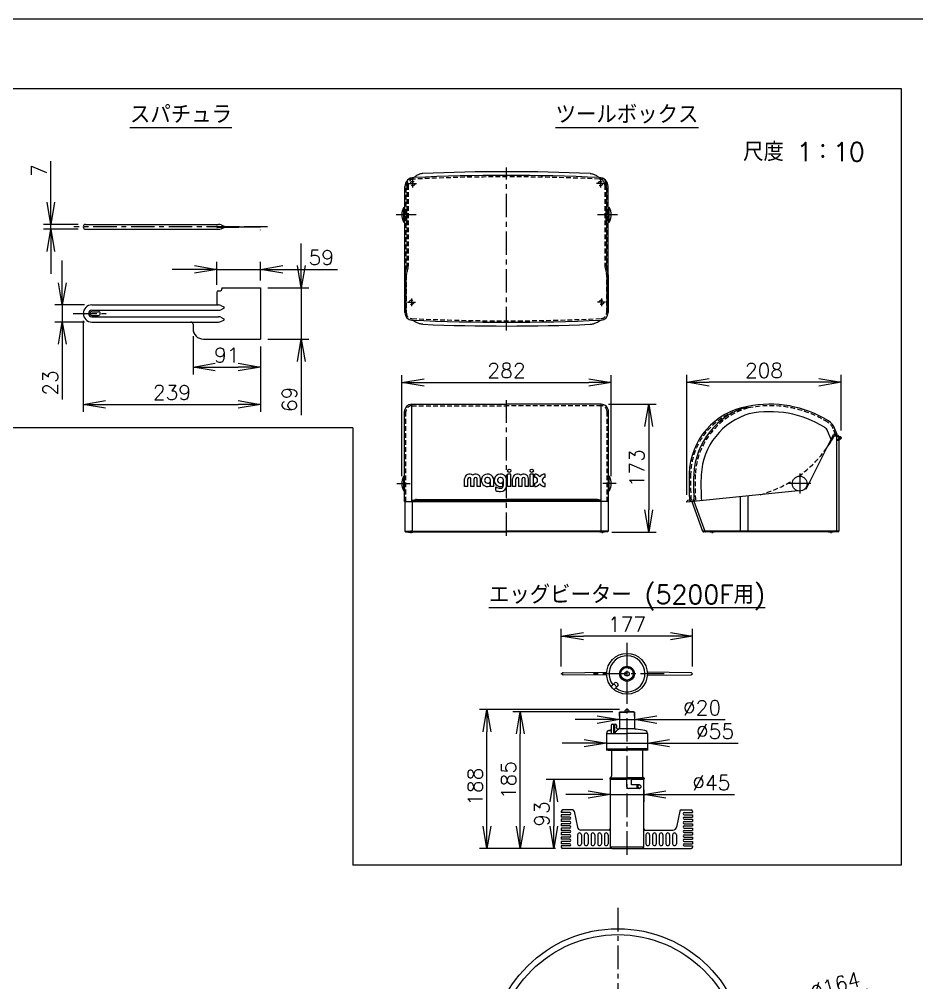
# Model space of a CAD drawing. Extents: x 115 to 2025, y 0 to 1377.
# Drawn here: x 967 to 1572, y 728 to 1377 of the extents above; entities that cross this region are included whole.
import ezdxf
from ezdxf.enums import TextEntityAlignment as Align

# ---------------------------------------------------------------- set-up
doc = ezdxf.new("R2010")
doc.units = 0
doc.header["$LTSCALE"] = 0.5
doc.header["$MEASUREMENT"] = 0
doc.header["$PDMODE"] = 3
doc.header["$PDSIZE"] = 2.5
doc.linetypes.add('CENTER', pattern=[50.8, 31.75, -6.35, 6.35, -6.35])
doc.linetypes.add('HIDDEN', pattern=[9.525, 6.35, -3.175])
doc.layers.get('0').update_dxf_attribs({"linetype": 'CONTINUOUS'})
doc.layers.get('Defpoints').update_dxf_attribs({"linetype": 'CONTINUOUS'})
for name, color, linetype in [('DANMEN', 7, 'CONTINUOUS'), ('SIYOU', 7, 'CONTINUOUS'), ('SUNPOU', 7, 'CONTINUOUS'), ('WAKU', 7, 'CONTINUOUS')]:
    doc.layers.add(name, color=color, linetype=linetype)
doc.styles.get("Standard").update_dxf_attribs({"font": 'romans.shx', "bigfont": 'extfont.shx'})
doc.dimstyles.get("Standard").update_dxf_attribs({"dimscale": 5, "dimtxt": 2, "dimasz": 3, "dimexe": 1, "dimexo": 1, "dimgap": 0.6, "dimtad": 3, "dimdec": 0, "dimzin": 0, "dimdsep": 46, "dimtxsty": 'STANDARD', "dimblk": 'OPEN', "dimcen": 1.5, "dimadec": 0, "dimazin": 0, "dimtfac": 1, "dimtdec": 0, "dimtmove": 0, "dimatfit": 0, "dimldrblk": 'OPEN', "dimfxl": 1, "dimtolj": 1, "dimtzin": 0, "dimarcsym": 0})
doc.dimstyles.new('STYLE_1', dxfattribs={"dimscale": 5, "dimtxt": 2, "dimasz": 3, "dimexe": 1, "dimexo": 1, "dimgap": 0.6, "dimtad": 3, "dimdec": 0, "dimlfac": 2, "dimzin": 0, "dimdsep": 46, "dimtxsty": 'STANDARD', "dimblk1": 'OPEN', "dimblk2": 'OPEN', "dimsah": 1, "dimcen": 1.5, "dimadec": 0, "dimazin": 0, "dimtfac": 1, "dimtdec": 0, "dimtmove": 0, "dimatfit": 0, "dimldrblk": 'DOTSMALL', "dimfxl": 1, "dimtvp": 1, "dimtolj": 1, "dimtzin": 0, "dimarcsym": 0})

# ---------------------------------------------------------------- blocks, each defined once
blk = doc.blocks.new('_OPEN')
at = {"color": 0, "linetype": 'ByBlock'}
for p, q in [((-1, 0.167), (0, 0)), ((0, 0), (-1, -0.167)), ((0, 0), (-1, 0))]:
    blk.add_line(p, q, dxfattribs=at)
blk = doc.blocks.new('*D37')
at = {"layer": 'Defpoints', "color": 0}
for p in [(1365.92, 1132.02), (1224.92, 1063.85), (1365.92, 1063.85)]:
    blk.add_point(p, dxfattribs=at)
at = {"layer": 'SUNPOU', "color": 0, "lineweight": -2}
for p, q in [((1224.92, 1068.85), (1224.92, 1137.02)), ((1365.92, 1068.85), (1365.92, 1137.02)), ((1239.92, 1132.02), (1350.92, 1132.02))]:
    blk.add_line(p, q, dxfattribs=at)
at = {"layer": 'SUNPOU', "color": 0, "lineweight": -2, "xscale": 15, "yscale": 15, "zscale": 15, "rotation": 180}
blk.add_blockref('_OPEN', (1224.92, 1132.02), dxfattribs=at)
at = {"layer": 'SUNPOU', "color": 0, "lineweight": -2, "xscale": 15, "yscale": 15, "zscale": 15}
blk.add_blockref('_OPEN', (1365.92, 1132.02), dxfattribs=at)
at = {"layer": 'SUNPOU', "color": 0, "insert": (1295.42, 1140.02), "char_height": 10, "attachment_point": 5}
blk.add_mtext('\\A1;282', dxfattribs=at)
blk = doc.blocks.new('_DotSmall')
at = {"color": 0, "linetype": 'ByBlock', "const_width": 0.5}
blk.add_lwpolyline([(-0.0625, 0, 1), (0.0625, 0, 1)], format="xyb", close=True, dxfattribs=at)
blk = doc.blocks.new('*D38')
at = {"layer": 'Defpoints', "color": 0}
for p in [(1084.22, 1168.21), (1129.72, 1161.21), (1129.72, 1142.39)]:
    blk.add_point(p, dxfattribs=at)
at = {"layer": 'SUNPOU', "color": 0, "lineweight": -2}
for p, q in [((1084.22, 1163.21), (1084.22, 1137.39)), ((1129.72, 1156.21), (1129.72, 1137.39)), ((1099.22, 1142.39), (1114.72, 1142.39))]:
    blk.add_line(p, q, dxfattribs=at)
at = {"layer": 'SUNPOU', "color": 0, "lineweight": -2, "xscale": 15, "yscale": 15, "zscale": 15, "rotation": 180}
blk.add_blockref('_OPEN', (1084.22, 1142.39), dxfattribs=at)
at = {"layer": 'SUNPOU', "color": 0, "lineweight": -2, "xscale": 15, "yscale": 15, "zscale": 15}
blk.add_blockref('_OPEN', (1129.72, 1142.39), dxfattribs=at)
at = {"layer": 'SUNPOU', "color": 0, "insert": (1106.97, 1150.39), "char_height": 10, "attachment_point": 5}
blk.add_mtext('\\A1;91', dxfattribs=at)
blk = doc.blocks.new('*D39')
at = {"layer": 'Defpoints', "color": 0}
for p in [(988.47, 1238.5), (1011.85, 1238.5), (1011.85, 1235.25)]:
    blk.add_point(p, dxfattribs=at)
at = {"layer": 'SUNPOU', "color": 0, "lineweight": -2}
for p, q in [((988.47, 1253.5), (988.47, 1281.17)), ((1006.85, 1238.5), (983.47, 1238.5)), ((1006.85, 1235.25), (983.47, 1235.25)), ((988.47, 1235.25), (988.47, 1238.5)), ((988.47, 1220.25), (988.47, 1205.25))]:
    blk.add_line(p, q, dxfattribs=at)
at = {"layer": 'SUNPOU', "color": 0, "lineweight": -2, "xscale": 15, "yscale": 15, "zscale": 15}
for p, rotation in [((988.47, 1238.5), 270), ((988.47, 1235.25), 90)]:
    blk.add_blockref('_OPEN', p, dxfattribs=dict(at, rotation=rotation))
at = {"layer": 'SUNPOU', "color": 0, "insert": (980.47, 1274.83), "char_height": 10, "attachment_point": 5, "rotation": 90}
blk.add_mtext('\\A1;7', dxfattribs=at)
blk = doc.blocks.new('*D40')
at = {"layer": 'Defpoints', "color": 0}
for p in [(1129.72, 1208.21), (1129.72, 1195.71), (1100.22, 1192.71)]:
    blk.add_point(p, dxfattribs=at)
at = {"layer": 'SUNPOU', "color": 0, "lineweight": -2}
for p, q in [((1085.22, 1208.21), (1070.22, 1208.21)), ((1100.22, 1197.71), (1100.22, 1213.21)), ((1100.22, 1208.21), (1129.72, 1208.21)), ((1129.72, 1200.71), (1129.72, 1213.21)), ((1144.72, 1208.21), (1181.44, 1208.21))]:
    blk.add_line(p, q, dxfattribs=at)
at = {"layer": 'SUNPOU', "color": 0, "lineweight": -2, "xscale": 15, "yscale": 15, "zscale": 15}
blk.add_blockref('_OPEN', (1100.22, 1208.21), dxfattribs=at)
at = {"layer": 'SUNPOU', "color": 0, "lineweight": -2, "xscale": 15, "yscale": 15, "zscale": 15, "rotation": 180}
blk.add_blockref('_OPEN', (1129.72, 1208.21), dxfattribs=at)
at = {"layer": 'SUNPOU', "color": 0, "insert": (1170.58, 1216.21), "char_height": 10, "attachment_point": 5}
blk.add_mtext('\\A1;59', dxfattribs=at)
blk = doc.blocks.new('*D41')
at = {"layer": 'Defpoints', "color": 0}
for p in [(1129.72, 1195.71), (1129.72, 1161.21), (1157.15, 1161.21)]:
    blk.add_point(p, dxfattribs=at)
at = {"layer": 'SUNPOU', "color": 0, "lineweight": -2}
for p, q in [((1157.15, 1210.71), (1157.15, 1225.71)), ((1134.72, 1195.71), (1162.15, 1195.71)), ((1157.15, 1195.71), (1157.15, 1161.21)), ((1134.72, 1161.21), (1162.15, 1161.21)), ((1157.15, 1146.21), (1157.15, 1109.98))]:
    blk.add_line(p, q, dxfattribs=at)
at = {"layer": 'SUNPOU', "color": 0, "lineweight": -2, "xscale": 15, "yscale": 15, "zscale": 15}
for p, rotation in [((1157.15, 1195.71), 270), ((1157.15, 1161.21), 90)]:
    blk.add_blockref('_OPEN', p, dxfattribs=dict(at, rotation=rotation))
at = {"layer": 'SUNPOU', "color": 0, "insert": (1149.15, 1120.6), "char_height": 10, "attachment_point": 5, "rotation": 90}
blk.add_mtext('\\A1;69', dxfattribs=at)
blk = doc.blocks.new('*D42')
at = {"layer": 'Defpoints', "color": 0}
for p in [(1010.22, 1178.46), (1129.72, 1161.21), (1129.72, 1117.25)]:
    blk.add_point(p, dxfattribs=at)
at = {"layer": 'SUNPOU', "color": 0, "lineweight": -2}
for p, q in [((1010.22, 1173.46), (1010.22, 1112.25)), ((1129.72, 1156.21), (1129.72, 1112.25)), ((1025.22, 1117.25), (1114.72, 1117.25))]:
    blk.add_line(p, q, dxfattribs=at)
at = {"layer": 'SUNPOU', "color": 0, "lineweight": -2, "xscale": 15, "yscale": 15, "zscale": 15, "rotation": 180}
blk.add_blockref('_OPEN', (1010.22, 1117.25), dxfattribs=at)
at = {"layer": 'SUNPOU', "color": 0, "lineweight": -2, "xscale": 15, "yscale": 15, "zscale": 15}
blk.add_blockref('_OPEN', (1129.72, 1117.25), dxfattribs=at)
at = {"layer": 'SUNPOU', "color": 0, "insert": (1069.97, 1125.25), "char_height": 10, "attachment_point": 5}
blk.add_mtext('\\A1;239', dxfattribs=at)
blk = doc.blocks.new('*D20')
at = {"layer": 'Defpoints', "color": 0}
for p in [(1359.17, 1117.35), (1361.42, 1031.1), (1391.24, 1031.1)]:
    blk.add_point(p, dxfattribs=at)
at = {"layer": 'SUNPOU', "color": 0, "lineweight": -2}
for p, q in [((1364.17, 1117.35), (1396.24, 1117.35)), ((1391.24, 1102.35), (1391.24, 1046.1)), ((1366.42, 1031.1), (1396.24, 1031.1))]:
    blk.add_line(p, q, dxfattribs=at)
at = {"layer": 'SUNPOU', "color": 0, "lineweight": -2, "xscale": 15, "yscale": 15, "zscale": 15}
for p, rotation in [((1391.24, 1117.35), 90), ((1391.24, 1031.1), 270)]:
    blk.add_blockref('_OPEN', p, dxfattribs=dict(at, rotation=rotation))
at = {"layer": 'SUNPOU', "color": 0, "insert": (1383.24, 1074.22), "char_height": 10, "attachment_point": 5, "rotation": 90}
blk.add_mtext('\\A1;173', dxfattribs=at)
blk = doc.blocks.new('*D21')
at = {"layer": 'Defpoints', "color": 0}
for p in [(1416.96, 1132.11), (1520.96, 1094.56), (1416.96, 1051.3)]:
    blk.add_point(p, dxfattribs=at)
at = {"layer": 'SUNPOU', "color": 0, "lineweight": -2}
for p, q in [((1416.96, 1056.3), (1416.96, 1137.11)), ((1520.96, 1099.56), (1520.96, 1137.11)), ((1505.96, 1132.11), (1431.96, 1132.11))]:
    blk.add_line(p, q, dxfattribs=at)
at = {"layer": 'SUNPOU', "color": 0, "lineweight": -2, "xscale": 15, "yscale": 15, "zscale": 15, "rotation": 180}
blk.add_blockref('_OPEN', (1416.96, 1132.11), dxfattribs=at)
at = {"layer": 'SUNPOU', "color": 0, "lineweight": -2, "xscale": 15, "yscale": 15, "zscale": 15}
blk.add_blockref('_OPEN', (1520.96, 1132.11), dxfattribs=at)
at = {"layer": 'SUNPOU', "color": 0, "insert": (1468.96, 1140.11), "char_height": 10, "attachment_point": 5}
blk.add_mtext('\\A1;208', dxfattribs=at)
blk = doc.blocks.new('*D31')
at = {"layer": 'Defpoints', "color": 0}
for p in [(1015.97, 1184.21), (996.11, 1172.71), (1015.97, 1172.71)]:
    blk.add_point(p, dxfattribs=at)
at = {"layer": 'SUNPOU', "color": 0, "lineweight": -2}
for p, q in [((996.11, 1199.21), (996.11, 1214.21)), ((1010.97, 1184.21), (991.11, 1184.21)), ((996.11, 1184.21), (996.11, 1172.71)), ((1010.97, 1172.71), (991.11, 1172.71)), ((996.11, 1157.71), (996.11, 1120.52))]:
    blk.add_line(p, q, dxfattribs=at)
at = {"layer": 'SUNPOU', "color": 0, "lineweight": -2, "xscale": 15, "yscale": 15, "zscale": 15}
for p, rotation in [((996.11, 1184.21), 270), ((996.11, 1172.71), 90)]:
    blk.add_blockref('_OPEN', p, dxfattribs=dict(at, rotation=rotation))
at = {"layer": 'SUNPOU', "color": 0, "insert": (988.11, 1131.62), "char_height": 10, "attachment_point": 5, "rotation": 90}
blk.add_mtext('\\A1;23', dxfattribs=at)
blk = doc.blocks.new('*D45')
at = {"layer": 'Defpoints', "color": 0}
for p in [(1449.58, 699.3), (1291.27, 656.49)]:
    blk.add_point(p, dxfattribs=at)
at = {"layer": 'SUNPOU', "color": 0, "lineweight": -2}
for p, q in [((1464.06, 703.21), (1538.81, 723.43)), ((1291.27, 656.49), (1449.58, 699.3)), ((1276.79, 652.57), (1262.31, 648.65))]:
    blk.add_line(p, q, dxfattribs=at)
at = {"layer": 'SUNPOU', "color": 0, "lineweight": -2, "xscale": 15, "yscale": 15, "zscale": 15}
for p, rotation in [((1449.58, 699.3), 195.1323483495755), ((1291.27, 656.49), 15.13234834957551)]:
    blk.add_blockref('_OPEN', p, dxfattribs=dict(at, rotation=rotation))
at = {"layer": 'SUNPOU', "color": 0, "insert": (1516.81, 725.77), "char_height": 10, "attachment_point": 5, "rotation": 15.13235}
blk.add_mtext('\\A1;∅164', dxfattribs=at)
blk = doc.blocks.new('*D64')
at = {"layer": 'Defpoints', "color": 0}
for p in [(1304.74, 910.16), (1372.11, 910.16), (1333.36, 817.91)]:
    blk.add_point(p, dxfattribs=at)
at = {"layer": 'SUNPOU', "color": 0, "lineweight": -2}
for p, q in [((1367.11, 910.16), (1299.74, 910.16)), ((1304.74, 832.91), (1304.74, 895.16)), ((1328.36, 817.91), (1299.74, 817.91))]:
    blk.add_line(p, q, dxfattribs=at)
at = {"layer": 'SUNPOU', "color": 0, "lineweight": -2, "xscale": 15, "yscale": 15, "zscale": 15}
for p, rotation in [((1304.74, 910.16), 90), ((1304.74, 817.91), 270)]:
    blk.add_blockref('_OPEN', p, dxfattribs=dict(at, rotation=rotation))
at = {"layer": 'SUNPOU', "color": 0, "insert": (1296.74, 864.03), "char_height": 10, "attachment_point": 5, "rotation": 90}
blk.add_mtext('\\A1;185', dxfattribs=at)
blk = doc.blocks.new('*D65')
at = {"layer": 'Defpoints', "color": 0}
for p in [(1282.26, 911.66), (1376.61, 911.66), (1333.36, 817.91)]:
    blk.add_point(p, dxfattribs=at)
at = {"layer": 'SUNPOU', "color": 0, "lineweight": -2}
for p, q in [((1371.61, 911.66), (1277.26, 911.66)), ((1282.26, 832.91), (1282.26, 896.66)), ((1328.36, 817.91), (1277.26, 817.91))]:
    blk.add_line(p, q, dxfattribs=at)
at = {"layer": 'SUNPOU', "color": 0, "lineweight": -2, "xscale": 15, "yscale": 15, "zscale": 15}
for p, rotation in [((1282.26, 911.66), 90), ((1282.26, 817.91), 270)]:
    blk.add_blockref('_OPEN', p, dxfattribs=dict(at, rotation=rotation))
at = {"layer": 'SUNPOU', "color": 0, "insert": (1274.26, 859.53), "char_height": 10, "attachment_point": 5, "rotation": 90}
blk.add_mtext('\\A1;188', dxfattribs=at)
blk = doc.blocks.new('*D66')
at = {"layer": 'Defpoints', "color": 0}
for p in [(1371.61, 904.78), (1371.61, 902.05), (1381.61, 902.05)]:
    blk.add_point(p, dxfattribs=at)
at = {"layer": 'SUNPOU', "color": 0, "lineweight": -2}
for p, q in [((1371.61, 907.05), (1371.61, 909.78)), ((1381.61, 907.05), (1381.61, 909.78)), ((1356.61, 904.78), (1341.61, 904.78)), ((1371.61, 904.78), (1381.61, 904.78)), ((1396.61, 904.78), (1442.85, 904.78))]:
    blk.add_line(p, q, dxfattribs=at)
at = {"layer": 'SUNPOU', "color": 0, "lineweight": -2, "xscale": 15, "yscale": 15, "zscale": 15}
blk.add_blockref('_OPEN', (1371.61, 904.78), dxfattribs=at)
at = {"layer": 'SUNPOU', "color": 0, "lineweight": -2, "xscale": 15, "yscale": 15, "zscale": 15, "rotation": 180}
blk.add_blockref('_OPEN', (1381.61, 904.78), dxfattribs=at)
at = {"layer": 'SUNPOU', "color": 0, "insert": (1427.23, 912.78), "char_height": 10, "attachment_point": 5}
blk.add_mtext('\\A1;%%C20', dxfattribs=at)
blk = doc.blocks.new('*D67')
at = {"layer": 'Defpoints', "color": 0}
for p in [(1362.86, 891.42), (1390.36, 891.42), (1390.36, 888.9)]:
    blk.add_point(p, dxfattribs=at)
at = {"layer": 'SUNPOU', "color": 0, "lineweight": -2}
for p, q in [((1347.86, 888.9), (1332.86, 888.9)), ((1362.86, 888.9), (1390.36, 888.9)), ((1362.86, 886.42), (1362.86, 883.9)), ((1390.36, 886.42), (1390.36, 883.9)), ((1405.36, 888.9), (1451.6, 888.9))]:
    blk.add_line(p, q, dxfattribs=at)
at = {"layer": 'SUNPOU', "color": 0, "lineweight": -2, "xscale": 15, "yscale": 15, "zscale": 15}
blk.add_blockref('_OPEN', (1362.86, 888.9), dxfattribs=at)
at = {"layer": 'SUNPOU', "color": 0, "lineweight": -2, "xscale": 15, "yscale": 15, "zscale": 15, "rotation": 180}
blk.add_blockref('_OPEN', (1390.36, 888.9), dxfattribs=at)
at = {"layer": 'SUNPOU', "color": 0, "insert": (1435.98, 896.9), "char_height": 10, "attachment_point": 5}
blk.add_mtext('\\A1;%%C55', dxfattribs=at)
blk = doc.blocks.new('*D68')
at = {"layer": 'Defpoints', "color": 0}
for p in [(1365.36, 862.58), (1387.86, 862.58), (1387.86, 854.34)]:
    blk.add_point(p, dxfattribs=at)
at = {"layer": 'SUNPOU', "color": 0, "lineweight": -2}
for p, q in [((1365.36, 857.58), (1365.36, 849.34)), ((1387.86, 857.58), (1387.86, 849.34)), ((1350.36, 854.34), (1335.36, 854.34)), ((1365.36, 854.34), (1387.86, 854.34)), ((1402.86, 854.34), (1449.1, 854.34))]:
    blk.add_line(p, q, dxfattribs=at)
at = {"layer": 'SUNPOU', "color": 0, "lineweight": -2, "xscale": 15, "yscale": 15, "zscale": 15}
blk.add_blockref('_OPEN', (1365.36, 854.34), dxfattribs=at)
at = {"layer": 'SUNPOU', "color": 0, "lineweight": -2, "xscale": 15, "yscale": 15, "zscale": 15, "rotation": 180}
blk.add_blockref('_OPEN', (1387.86, 854.34), dxfattribs=at)
at = {"layer": 'SUNPOU', "color": 0, "insert": (1433.48, 862.34), "char_height": 10, "attachment_point": 5}
blk.add_mtext('\\A1;%%C45', dxfattribs=at)
blk = doc.blocks.new('*D69')
at = {"layer": 'Defpoints', "color": 0}
for p in [(1365.36, 864.41), (1327.24, 817.91), (1333.36, 817.91)]:
    blk.add_point(p, dxfattribs=at)
at = {"layer": 'SUNPOU', "color": 0, "lineweight": -2}
for p, q in [((1360.36, 864.41), (1322.24, 864.41)), ((1327.24, 849.41), (1327.24, 832.91)), ((1328.36, 817.91), (1322.24, 817.91))]:
    blk.add_line(p, q, dxfattribs=at)
at = {"layer": 'SUNPOU', "color": 0, "lineweight": -2, "xscale": 15, "yscale": 15, "zscale": 15}
for p, rotation in [((1327.24, 864.41), 90), ((1327.24, 817.91), 270)]:
    blk.add_blockref('_OPEN', p, dxfattribs=dict(at, rotation=rotation))
at = {"layer": 'SUNPOU', "color": 0, "insert": (1319.24, 841.16), "char_height": 10, "attachment_point": 5, "rotation": 90}
blk.add_mtext('\\A1;93', dxfattribs=at)
blk = doc.blocks.new('*D70')
at = {"layer": 'Defpoints', "color": 0}
for p in [(1332.36, 960.98), (1332.36, 935.69), (1420.86, 935.69)]:
    blk.add_point(p, dxfattribs=at)
at = {"layer": 'SUNPOU', "color": 0, "lineweight": -2}
for p, q in [((1332.36, 940.69), (1332.36, 965.98)), ((1405.86, 960.98), (1347.36, 960.98)), ((1420.86, 940.69), (1420.86, 965.98))]:
    blk.add_line(p, q, dxfattribs=at)
at = {"layer": 'SUNPOU', "color": 0, "lineweight": -2, "xscale": 15, "yscale": 15, "zscale": 15, "rotation": 180}
blk.add_blockref('_OPEN', (1332.36, 960.98), dxfattribs=at)
at = {"layer": 'SUNPOU', "color": 0, "lineweight": -2, "xscale": 15, "yscale": 15, "zscale": 15}
blk.add_blockref('_OPEN', (1420.86, 960.98), dxfattribs=at)
at = {"layer": 'SUNPOU', "color": 0, "insert": (1376.61, 968.98), "char_height": 10, "attachment_point": 5}
blk.add_mtext('\\A1;177', dxfattribs=at)

msp = doc.modelspace()

# ---------------------------------------------------------------- linework, layer by layer
at = {"color": 2}
for p, q in [((1226.92, 1179.04), (1226.92, 1263.98)), ((1363.92, 1179.04), (1363.92, 1263.98)), ((1226.17, 1240.15), (1226.17, 1249.95)), ((1226.48, 1250.05), (1226.42, 1250.05)), ((1226.67, 1248.3), (1226.67, 1249.8)), ((1228.17, 1238.45), (1228.17, 1247.46)), ((1362.67, 1238.45), (1362.67, 1247.46)), ((1364.17, 1248.3), (1364.17, 1249.8)), ((1364.37, 1250.05), (1364.42, 1250.05)), ((1364.67, 1240.15), (1364.67, 1249.95)), ((1226.67, 1241.8), (1226.67, 1240.3)), ((1364.17, 1241.8), (1364.17, 1240.3)), ((1011.85, 1238.5), (1101.26, 1238.5)), ((1011.85, 1235.25), (1101.26, 1235.25)), ((1100.22, 1236.63), (1100.22, 1237.12)), ((1100.48, 1237.37), (1129.72, 1236.93)), ((1100.48, 1236.38), (1129.72, 1236.83)), ((1103.12, 1238.14), (1105.22, 1237.3)), ((1103.12, 1235.61), (1105.22, 1236.45)), ((1103.72, 1237.32), (1103.72, 1236.43)), ((1129.72, 1234.74), (1129.72, 1234.84)), ((1226.48, 1240.05), (1226.42, 1240.05)), ((1364.37, 1240.05), (1364.42, 1240.05)), ((1226.92, 1204.43), (1226.92, 1179.04)), ((1363.92, 1204.43), (1363.92, 1179.04)), ((1103.72, 1195.71), (1129.72, 1195.71)), ((1103.72, 1195.71), (1103.72, 1195.21)), ((1129.72, 1195.71), (1129.72, 1161.21)), ((1100.22, 1192.71), (1100.22, 1184.21)), ((1101.22, 1193.71), (1102.22, 1193.71)), ((1015.97, 1184.21), (1101.36, 1184.21)), ((1103.03, 1183.93), (1104.95, 1182.91)), ((1103.03, 1181), (1104.95, 1182.02)), ((1015.97, 1180.71), (1101.36, 1180.71)), ((1015.97, 1179.71), (1020.47, 1179.71)), ((1015.97, 1177.21), (1020.47, 1177.21)), ((1015.97, 1176.21), (1101.36, 1176.21)), ((1103.03, 1175.93), (1104.95, 1174.91)), ((1015.97, 1172.71), (1101.36, 1172.71)), ((1084.22, 1171.21), (1084.22, 1168.21)), ((1103.03, 1173), (1104.95, 1174.02)), ((1091.22, 1161.21), (1129.72, 1161.21)), ((1231.67, 1051.85), (1231.67, 1117.35)), ((1231.67, 1117.35), (1295.42, 1117.35)), ((1359.17, 1117.35), (1295.42, 1117.35)), ((1359.17, 1051.85), (1359.17, 1117.35)), ((1226.67, 1051.85), (1226.67, 1112.35)), ((1364.17, 1051.85), (1364.17, 1112.35)), ((1514.2, 1093.61), (1511.82, 1099.39)), ((1518.27, 1096.85), (1516.45, 1101.29)), ((1497.47, 1060.53), (1515.84, 1096.85)), ((1519.46, 1095.85), (1516.19, 1095.85)), ((1517.46, 1096.35), (1516.76, 1096.35)), ((1518.96, 1096.35), (1517.46, 1096.35)), ((1517.46, 1096.35), (1517.96, 1095.85)), ((1517.96, 1031.85), (1517.96, 1095.85)), ((1518.96, 1095.35), (1517.96, 1095.35)), ((1519.32, 1094.2), (1517.96, 1092.85)), ((1519.46, 1092.85), (1517.96, 1092.85)), ((1518.96, 1096.35), (1519.46, 1095.85)), ((1519.46, 1095.35), (1518.96, 1095.35)), ((1520.82, 1094.2), (1519.32, 1094.2)), ((1519.46, 1095.85), (1519.46, 1095.35)), ((1520.46, 1095.35), (1519.46, 1095.35)), ((1519.46, 1094.85), (1520.96, 1094.85)), ((1519.46, 1094.85), (1519.46, 1094.56)), ((1520.82, 1094.2), (1519.46, 1092.85)), ((1519.46, 1092.85), (1519.46, 1031.85)), ((1520.96, 1094.85), (1520.96, 1094.56)), ((1226.17, 1058.95), (1226.17, 1068.74)), ((1226.48, 1068.85), (1226.42, 1068.85)), ((1226.67, 1067.1), (1226.67, 1068.6)), ((1267.17, 1061.85), (1267.17, 1067.05)), ((1269.42, 1061.85), (1269.42, 1067.05)), ((1271.39, 1061.85), (1271.39, 1067.05)), ((1273.64, 1061.85), (1273.64, 1067.05)), ((1275.61, 1061.85), (1275.61, 1067.05)), ((1277.86, 1061.85), (1277.86, 1067.05)), ((1284.33, 1062.2), (1284.33, 1065.05)), ((1284.61, 1061.85), (1284.61, 1066.07)), ((1286.86, 1061.85), (1286.86, 1066.07)), ((1293.05, 1062.2), (1293.05, 1065.05)), ((1293.33, 1062.69), (1293.33, 1066.07)), ((1295.58, 1062.69), (1295.58, 1066.07)), ((1296.14, 1061.85), (1296.14, 1070.29)), ((1298.39, 1070.29), (1296.14, 1070.29)), ((1298.39, 1061.85), (1298.39, 1070.29)), ((1299.51, 1061.85), (1299.51, 1067.05)), ((1301.76, 1061.85), (1301.76, 1067.05)), ((1303.73, 1061.85), (1303.73, 1067.05)), ((1305.98, 1061.85), (1305.98, 1067.05)), ((1307.95, 1061.85), (1307.95, 1067.05)), ((1310.2, 1061.85), (1310.2, 1067.05)), ((1311.32, 1061.85), (1311.32, 1070.29)), ((1313.57, 1070.29), (1311.32, 1070.29)), ((1313.57, 1061.85), (1313.57, 1070.29)), ((1314.42, 1068.04), (1314.42, 1070.29)), ((1321.45, 1068.04), (1321.45, 1070.29)), ((1364.17, 1067.1), (1364.17, 1068.6)), ((1364.37, 1068.85), (1364.42, 1068.85)), ((1364.67, 1058.95), (1364.67, 1068.74)), ((1226.48, 1058.85), (1226.42, 1058.85)), ((1226.67, 1060.6), (1226.67, 1059.1)), ((1269.42, 1061.85), (1267.17, 1061.85)), ((1273.64, 1061.85), (1271.39, 1061.85)), ((1277.86, 1061.85), (1275.61, 1061.85)), ((1286.86, 1061.85), (1284.61, 1061.85)), ((1288.26, 1059.13), (1288.26, 1061.71)), ((1298.39, 1061.85), (1296.14, 1061.85)), ((1301.76, 1061.85), (1299.51, 1061.85)), ((1305.98, 1061.85), (1303.73, 1061.85)), ((1310.2, 1061.85), (1307.95, 1061.85)), ((1313.57, 1061.85), (1311.32, 1061.85)), ((1314.42, 1061.85), (1314.42, 1064.1)), ((1321.45, 1061.85), (1321.45, 1064.1)), ((1364.17, 1060.6), (1364.17, 1059.1)), ((1364.37, 1058.85), (1364.42, 1058.85)), ((1491.96, 1058.95), (1416.96, 1051.3)), ((1497.02, 1060.25), (1496.44, 1060.25)), ((1226.67, 1051.85), (1295.42, 1051.85)), ((1226.92, 1051.85), (1226.92, 1031.85)), ((1231.92, 1051.85), (1231.92, 1031.85)), ((1232.11, 1052.61), (1295.42, 1052.61)), ((1232.3, 1052.7), (1234.12, 1053.16)), ((1234.74, 1053.24), (1295.42, 1053.24)), ((1356.11, 1053.24), (1295.42, 1053.24)), ((1358.74, 1052.61), (1295.42, 1052.61)), ((1364.17, 1051.85), (1295.42, 1051.85)), ((1358.55, 1052.7), (1356.73, 1053.16)), ((1358.92, 1051.85), (1358.92, 1052.22)), ((1358.92, 1051.85), (1358.92, 1031.85)), ((1363.92, 1051.85), (1363.92, 1031.85)), ((1416.96, 1051.3), (1416.96, 1051.85)), ((1416.96, 1051.85), (1416.96, 1051.3)), ((1421.27, 1052.74), (1417.41, 1052.35)), ((1419.48, 1051.55), (1419.48, 1052.11)), ((1429.34, 1031.68), (1421.98, 1051.81)), ((1452.96, 1054.97), (1452.96, 1031.35)), ((1458.17, 1031.35), (1458.17, 1055.5)), ((1427.82, 1031.68), (1420.51, 1051.66)), ((1226.92, 1031.85), (1295.42, 1031.85)), ((1227.42, 1031.35), (1295.42, 1031.35)), ((1229.42, 1031.35), (1229.42, 1031.1)), ((1229.42, 1031.1), (1232.42, 1031.1)), ((1232.42, 1031.35), (1232.42, 1031.1)), ((1363.92, 1031.85), (1295.42, 1031.85)), ((1363.42, 1031.35), (1295.42, 1031.35)), ((1358.42, 1031.35), (1358.42, 1031.1)), ((1361.42, 1031.1), (1358.42, 1031.1)), ((1361.42, 1031.35), (1361.42, 1031.1)), ((1519.46, 1031.85), (1427.79, 1031.85)), ((1518.96, 1031.35), (1428.29, 1031.35)), ((1432.45, 1031.1), (1432.45, 1031.35)), ((1435.45, 1031.1), (1432.45, 1031.1)), ((1435.45, 1031.1), (1435.45, 1031.35)), ((1512.45, 1031.35), (1512.45, 1031.1)), ((1515.45, 1031.1), (1512.45, 1031.1)), ((1515.45, 1031.1), (1515.45, 1031.35)), ((1332.36, 935.69), (1333.24, 936.24)), ((1333.24, 935.14), (1332.36, 935.69)), ((1333.5, 936.32), (1362.89, 936.68)), ((1362.89, 934.71), (1333.5, 935.07)), ((1419.72, 936.32), (1390.32, 936.68)), ((1390.32, 934.71), (1419.72, 935.07)), ((1420.86, 935.69), (1419.98, 936.24)), ((1419.98, 935.14), (1420.86, 935.69)), ((1366.18, 927.38), (1368.39, 929.6)), ((1369.8, 929.6), (1370.51, 928.89)), ((1366.18, 926.68), (1367.59, 925.26)), ((1368.3, 925.26), (1370.51, 927.47)), ((1371.61, 909.91), (1372.11, 910.16)), ((1371.61, 909.91), (1371.61, 899.38)), ((1371.61, 909.91), (1376.61, 909.91)), ((1372.11, 910.16), (1376.61, 910.16)), ((1381.11, 910.16), (1376.61, 910.16)), ((1381.61, 909.91), (1376.61, 909.91)), ((1381.61, 909.91), (1381.11, 910.16)), ((1381.61, 909.91), (1381.61, 899.38)), ((1364.48, 897.5), (1366.03, 897.5)), ((1366.03, 900.91), (1366.03, 895.53)), ((1366.78, 901.66), (1368.77, 901.66)), ((1367.59, 901.44), (1367.59, 895.53)), ((1368.3, 901.44), (1368.3, 895.53)), ((1369.52, 900.91), (1369.52, 899.62)), ((1362.86, 895.53), (1376.61, 895.53)), ((1362.86, 895.53), (1362.86, 885.16)), ((1390.36, 895.53), (1376.61, 895.53)), ((1390.36, 895.53), (1390.36, 885.16)), ((1362.86, 885.16), (1376.61, 885.16)), ((1363.86, 884.16), (1376.61, 884.16)), ((1366.11, 884.16), (1366.11, 866.66)), ((1390.36, 885.16), (1376.61, 885.16)), ((1389.36, 884.16), (1376.61, 884.16)), ((1387.11, 884.16), (1387.11, 866.66)), ((1365.11, 865.44), (1365.11, 864.66)), ((1365.11, 864.66), (1376.61, 864.66)), ((1365.25, 865.66), (1376.61, 865.66)), ((1365.36, 864.41), (1365.36, 818.91)), ((1376.11, 864.41), (1365.36, 864.41)), ((1366.11, 864.41), (1366.11, 864.66)), ((1387.97, 865.66), (1376.61, 865.66)), ((1388.11, 864.66), (1376.61, 864.66)), ((1376.61, 859.41), (1376.61, 863.91)), ((1379.61, 860.91), (1379.61, 863.91)), ((1387.86, 864.41), (1380.11, 864.41)), ((1387.11, 864.41), (1387.11, 864.66)), ((1387.86, 818.91), (1387.86, 864.41)), ((1388.11, 865.44), (1388.11, 864.66)), ((1384.86, 858.41), (1377.61, 858.41)), ((1384.86, 860.91), (1379.61, 860.91)), ((1383.98, 860.91), (1385.09, 860.91)), ((1385.09, 858.41), (1383.98, 858.41)), ((1332.36, 842.91), (1332.36, 842.16)), ((1338.11, 842.16), (1332.36, 842.16)), ((1338.11, 840.66), (1332.36, 840.66)), ((1332.36, 840.66), (1332.36, 839.16)), ((1338.11, 839.16), (1332.36, 839.16)), ((1338.11, 837.66), (1332.36, 837.66)), ((1332.36, 837.66), (1332.36, 836.16)), ((1340.04, 843.91), (1333.36, 843.91)), ((1341.02, 843.11), (1343.16, 832.42)), ((1412.2, 843.11), (1410.06, 832.42)), ((1413.18, 843.91), (1419.86, 843.91)), ((1415.11, 842.16), (1420.86, 842.16)), ((1415.11, 840.66), (1420.86, 840.66)), ((1415.11, 839.16), (1420.86, 839.16)), ((1415.11, 837.66), (1420.86, 837.66)), ((1420.86, 842.91), (1420.86, 842.16)), ((1420.86, 840.66), (1420.86, 839.16)), ((1420.86, 837.66), (1420.86, 836.16)), ((1338.11, 836.16), (1332.36, 836.16)), ((1338.11, 834.66), (1332.36, 834.66)), ((1332.36, 834.66), (1332.36, 833.16)), ((1338.11, 833.16), (1332.36, 833.16)), ((1338.11, 831.66), (1332.36, 831.66)), ((1332.36, 831.66), (1332.36, 830.16)), ((1415.11, 836.16), (1420.86, 836.16)), ((1415.11, 834.66), (1420.86, 834.66)), ((1415.11, 833.16), (1420.86, 833.16)), ((1415.11, 831.66), (1420.86, 831.66)), ((1420.86, 834.66), (1420.86, 833.16)), ((1420.86, 831.66), (1420.86, 830.16)), ((1338.11, 830.16), (1332.36, 830.16)), ((1338.11, 828.66), (1332.36, 828.66)), ((1332.36, 828.66), (1332.36, 827.16)), ((1338.11, 827.16), (1332.36, 827.16)), ((1338.11, 825.66), (1332.36, 825.66)), ((1332.36, 825.66), (1332.36, 824.16)), ((1343.36, 827.16), (1343.36, 821.16)), ((1364.36, 830.41), (1345.61, 830.41)), ((1345.86, 827.16), (1345.86, 821.16)), ((1347.86, 827.16), (1347.86, 821.16)), ((1350.36, 827.16), (1350.36, 821.16)), ((1352.36, 827.16), (1352.36, 821.16)), ((1354.86, 827.16), (1354.86, 821.16)), ((1356.86, 827.16), (1356.86, 821.16)), ((1359.36, 827.16), (1359.36, 821.16)), ((1361.36, 827.16), (1361.36, 821.16)), ((1363.86, 827.16), (1363.86, 821.16)), ((1388.86, 830.41), (1407.61, 830.41)), ((1389.36, 827.16), (1389.36, 821.16)), ((1391.86, 827.16), (1391.86, 821.16)), ((1393.86, 827.16), (1393.86, 821.16)), ((1396.36, 827.16), (1396.36, 821.16)), ((1398.36, 827.16), (1398.36, 821.16)), ((1400.86, 827.16), (1400.86, 821.16)), ((1402.86, 827.16), (1402.86, 821.16)), ((1405.36, 827.16), (1405.36, 821.16)), ((1407.36, 827.16), (1407.36, 821.16)), ((1409.86, 827.16), (1409.86, 821.16)), ((1415.11, 830.16), (1420.86, 830.16)), ((1415.11, 828.66), (1420.86, 828.66)), ((1415.11, 827.16), (1420.86, 827.16)), ((1415.11, 825.66), (1420.86, 825.66)), ((1420.86, 828.66), (1420.86, 827.16)), ((1420.86, 825.66), (1420.86, 824.16)), ((1338.11, 824.16), (1332.36, 824.16)), ((1332.36, 822.66), (1332.36, 821.91)), ((1338.11, 822.66), (1332.36, 822.66)), ((1332.36, 822.66), (1332.36, 821.16)), ((1338.11, 821.16), (1332.36, 821.16)), ((1338.11, 819.66), (1332.36, 819.66)), ((1332.36, 819.66), (1332.36, 818.91)), ((1387.86, 818.91), (1365.36, 818.91)), ((1415.11, 824.16), (1420.86, 824.16)), ((1415.11, 822.66), (1420.86, 822.66)), ((1415.11, 821.16), (1420.86, 821.16)), ((1415.11, 819.66), (1420.86, 819.66)), ((1420.86, 822.66), (1420.86, 821.16)), ((1420.86, 822.66), (1420.86, 821.91)), ((1420.86, 819.66), (1420.86, 818.91)), ((1366.36, 817.91), (1333.36, 817.91)), ((1366.36, 817.91), (1386.86, 817.91)), ((1386.86, 817.91), (1419.86, 817.91))]:
    msp.add_line(p, q, dxfattribs=at)
at = {"color": 2, "linetype": 'HIDDEN'}
msp.add_line((1228.02, 1209.45), (1227.07, 1205.65), dxfattribs=at)
at = {"color": 2, "linetype": 'CENTER'}
msp.add_line((1401.61, 935.69), (1351.61, 935.69), dxfattribs=at)
at = {"color": 2}
for points in [[(1239.09, 1272.81, 0.049899), (1236.88, 1272.32, 0.049899), (1234.82, 1271.4, 0.025713), (1233.84, 1270.77, 0.025713), (1232.93, 1270.04)], [(1351.76, 1272.81, -0.049899), (1353.96, 1272.32, -0.049899), (1356.03, 1271.4, -0.025713), (1357.01, 1270.77, -0.025713), (1357.92, 1270.04)], [(1239.09, 1171.22, -0.040437), (1236.91, 1171.61, -0.040437), (1234.82, 1172.35, -0.02984), (1233.37, 1173.11, -0.02984), (1232.02, 1174.03)], [(1351.76, 1171.22, 0.040437), (1353.94, 1171.61, 0.040437), (1356.03, 1172.35, 0.02984), (1357.47, 1173.11, 0.02984), (1358.82, 1174.03)], [(1370.8, 898.04, 0.04681), (1370.12, 897.68, 0.04681), (1369.51, 897.2, 0.051154), (1368.95, 896.55, 0.051154), (1368.55, 895.81)], [(1370.8, 898.04, -0.050211), (1370.39, 898.3, -0.050211), (1370.03, 898.64, -0.057053), (1369.72, 899.1, -0.057053), (1369.52, 899.62)]]:
    msp.add_lwpolyline(points, format="xyb", dxfattribs=at)
for centre, radius in [((1297.26, 1072.53), 1.12), ((1312.45, 1072.53), 1.12), ((1492.96, 1063.85), 5), ((1376.61, 935.69), 13.75), ((1376.61, 935.69), 5), ((1376.61, 935.69), 4.25), ((1376.61, 935.69), 1.5), ((1370.43, 677.89), 86), ((1370.43, 677.89), 82)]:
    msp.add_circle(centre, radius, dxfattribs=at)
for centre, radius, start, end in [((1295.42, -18.36), 1292.4, 87.50159, 92.49841), ((1232.98, 1263.98), 6.06, 90, 180), ((1295.42, -20.85), 1292.4, 87.22843, 92.77157), ((1357.87, 1263.98), 6.06, 0, 90), ((1235.55, 1245.05), 10.62, 153.6122, 206.3878), ((1226.48, 1249.55), 0.5, 90, 153.6122), ((1226.42, 1249.8), 0.25, 0, 90), ((1226.92, 1248.3), 0.25, 180, 270), ((1363.92, 1248.3), 0.25, 270, 0), ((1364.42, 1249.8), 0.25, 90, 180), ((1364.37, 1249.55), 0.5, 26.3878, 90), ((1355.3, 1245.05), 10.62, 333.6122, 26.3878), ((1226.48, 1240.55), 0.5, 206.3878, 270), ((1226.42, 1240.3), 0.25, 270, 0), ((1226.92, 1241.8), 0.25, 90, 180), ((1363.92, 1241.8), 0.25, 0, 90), ((1364.42, 1240.3), 0.25, 180, 270), ((1364.37, 1240.55), 0.5, 270, 333.6122), ((1011.85, 1236.88), 1.62, 90, 180), ((1011.85, 1236.88), 1.62, 180, 270), ((1100.47, 1237.12), 0.25, 89.12606, 180), ((1100.47, 1236.63), 0.25, 180, 270.87394), ((1101.26, 1233.5), 5, 68.17766, 90), ((1101.26, 1240.25), 5, 270, 291.82234), ((1102.22, 1195.21), 1.5, 270, 0), ((1101.22, 1192.71), 1, 90, 180), ((1015.97, 1178.46), 5.75, 90, 270), ((1101.36, 1179.21), 5, 70.50907, 90), ((1104.72, 1182.46), 0.5, 293.50065, 62.62952), ((1015.97, 1178.46), 2.25, 90, 270), ((1015.97, 1178.46), 1.25, 90, 270), ((1020.47, 1178.46), 1.25, 270, 90), ((1101.36, 1185.71), 5, 270, 289.49093), ((1101.36, 1171.21), 5, 70.50907, 90), ((1231.92, 1179.04), 5, 180, 267.2727), ((1358.92, 1179.04), 5, 272.7273, 0), ((1082.72, 1171.21), 1.5, 0, 90), ((1101.36, 1177.71), 5, 270, 289.49093), ((1104.72, 1174.46), 0.5, 297.37048, 66.49935), ((1295.42, 2517.33), 1344.79, 267.28339, 272.71661), ((1295.42, 2514.83), 1344.79, 267.59899, 272.40101), ((1091.22, 1168.21), 7, 180, 270), ((1231.67, 1112.35), 5, 90, 180), ((1359.17, 1112.35), 5, 0, 90), ((1472.98, 1042.87), 74.45, 58.07622, 101.63221), ((1465.69, 1069.21), 47.22, 99.4075, 178.50407), ((1471.66, 1067.6), 50.1, 105.86402, 177.11662), ((1471.66, 1067.6), 45.1, 105.86402, 177.11662), ((1472.98, 1042.87), 69.45, 58.07622, 101.63221), ((1507.2, 1097.49), 10, 22.33472, 58.97316), ((1507.2, 1097.49), 5, 22.33472, 58.97316), ((1444.43, 1135.19), 81.84, 325.09057, 331.45848), ((1516.76, 1095.85), 0.5, 90, 151.45848), ((1518.96, 1094.85), 0.5, 0, 90), ((1518.96, 1094.56), 0.5, 315, 0), ((1520.46, 1094.85), 0.5, 0, 90), ((1520.46, 1094.56), 0.5, 315, 0), ((1235.55, 1063.85), 10.62, 153.6122, 206.3878), ((1226.48, 1068.35), 0.5, 90, 153.6122), ((1226.42, 1068.6), 0.25, 0, 90), ((1270.41, 1067.05), 3.23, 49.29429, 180), ((1270.41, 1067.05), 0.984, 0, 180), ((1274.63, 1067.05), 3.23, 0, 130.70571), ((1274.63, 1067.05), 0.984, 0, 180), ((1282.64, 1066.07), 4.22, 0, 293.57818), ((1282.64, 1066.07), 1.97, 0, 328.99728), ((1291.36, 1066.07), 4.22, 0, 293.57818), ((1291.36, 1066.07), 1.97, 0, 328.99728), ((1302.75, 1067.05), 3.23, 49.29429, 180), ((1302.75, 1067.05), 0.984, 0, 180), ((1306.97, 1067.05), 3.23, 0, 130.70571), ((1306.97, 1067.05), 0.984, 0, 180), ((1314.42, 1066.07), 4.22, 33.55731, 90), ((1314.42, 1066.07), 1.97, 270, 90), ((1321.45, 1066.07), 4.22, 90, 146.44269), ((1321.45, 1066.07), 1.97, 90, 270), ((1364.42, 1068.6), 0.25, 90, 180), ((1364.37, 1068.35), 0.5, 26.3878, 90), ((1355.3, 1063.85), 10.62, 333.6122, 26.3878), ((1624.93, 1065.01), 206.52, 178.49292, 183.74607), ((1570.48, 1062.7), 149.04, 177.14531, 184.19556), ((1570.48, 1062.7), 144.04, 177.14531, 184.19556), ((1226.48, 1059.35), 0.5, 206.3878, 270), ((1226.42, 1059.1), 0.25, 270, 0), ((1291.36, 1066.07), 5.34, 234.62346, 270), ((1291.36, 1066.07), 7.59, 245.95792, 270), ((1291.36, 1062.69), 1.97, 270, 0), ((1291.36, 1062.69), 4.22, 270, 0), ((1314.42, 1066.07), 4.22, 270, 326.44269), ((1321.45, 1066.07), 4.22, 213.55731, 270), ((1364.42, 1059.1), 0.25, 180, 270), ((1364.37, 1059.35), 0.5, 270, 333.6122), ((1497.02, 1060.75), 0.5, 270, 333.17125), ((1234.74, 1050.74), 2.5, 90, 104.23598), ((1356.11, 1050.74), 2.5, 75.76402, 90), ((1358.42, 1052.22), 0.5, 0, 75.76402), ((1417.46, 1051.85), 0.5, 95.82663, 180), ((1419.98, 1052.11), 0.5, 95.82663, 180), ((1421.22, 1053.24), 0.5, 275.82663, 4.36415), ((1227.42, 1031.85), 0.5, 180, 270), ((1232.42, 1031.85), 0.5, 180, 270), ((1358.42, 1031.85), 0.5, 270, 0), ((1363.42, 1031.85), 0.5, 270, 0), ((1428.29, 1031.85), 0.5, 200.09523, 270), ((1429.81, 1031.85), 0.5, 200.09523, 270), ((1517.46, 1031.85), 0.5, 270, 0), ((1518.96, 1031.85), 0.5, 270, 360), ((1376.61, 935.69), 12.12, 232.10634, 217.89366), ((1333.5, 935.82), 0.5, 90.69875, 122.00538), ((1333.5, 935.57), 0.5, 237.99462, 269.30125), ((1373.6, 938.7), 0.25, 226.68541, 43.31459), ((1373.6, 938.7), 0.25, 226.68541, 43.31459), ((1377.71, 939.8), 0.25, 166.68541, 343.31459), ((1380.71, 936.79), 0.25, 106.68541, 283.31459), ((1419.71, 935.82), 0.5, 57.99462, 89.30125), ((1419.71, 935.57), 0.5, 270.69875, 302.00538), ((1367.6, 928.1), 0.5, 61.08403, 135), ((1365.86, 924.94), 4.11, 28.91597, 61.08403), ((1369.1, 928.89), 1, 45, 135), ((1369.8, 928.18), 1, 315, 45), ((1372.5, 934.59), 0.25, 286.68541, 103.31459), ((1375.51, 931.59), 0.25, 346.68541, 163.31459), ((1379.61, 932.69), 0.25, 46.68541, 223.31459), ((1379.61, 932.69), 0.25, 46.68541, 223.31459), ((1366.53, 927.03), 0.5, 135, 225), ((1367.95, 925.62), 0.5, 225, 315), ((1369.02, 926.69), 0.5, 315, 28.91597), ((1376.61, 910.16), 1.5, 0, 180), ((1364.86, 895.53), 2, 100.96558, 180), ((1376.61, 834.89), 63.77, 99.54651, 100.96558), ((1366.78, 900.91), 0.75, 90, 180), ((1368.77, 900.91), 0.75, 0, 90), ((1376.61, 834.89), 63.77, 90, 95.64995), ((1370.61, 899.38), 1, 275.31517, 0), ((1376.61, 834.89), 63.77, 79.03442, 90), ((1382.61, 899.38), 1, 180, 264.68483), ((1388.36, 895.53), 2, 0, 79.03442), ((1363.86, 885.16), 1, 180, 270), ((1389.36, 885.16), 1, 270, 0), ((1365.36, 865.44), 0.25, 101.53696, 180), ((1365.11, 866.66), 1, 281.53696, 0), ((1376.11, 863.91), 0.5, 0, 90), ((1380.11, 863.91), 0.5, 90, 180), ((1388.11, 866.66), 1, 180, 258.46304), ((1387.86, 865.44), 0.25, 0, 78.46304), ((1377.61, 859.41), 1, 180, 270), ((1384.86, 859.66), 1.25, 83.66971, 90), ((1384.86, 859.66), 1.25, 270, 276.33029), ((1384.86, 859.66), 1.25, 309.98901, 50.01099), ((1333.36, 842.91), 1, 90, 180), ((1338.11, 841.41), 0.75, 270, 90), ((1338.11, 838.41), 0.75, 270, 90), ((1340.04, 842.91), 1, 11.30993, 90), ((1413.18, 842.91), 1, 90, 168.69007), ((1415.11, 841.41), 0.75, 90, 270), ((1415.11, 838.41), 0.75, 90, 270), ((1419.86, 842.91), 1, 0, 90), ((1338.11, 835.41), 0.75, 270, 90), ((1338.11, 832.41), 0.75, 270, 90), ((1345.61, 832.91), 2.5, 191.30993, 270), ((1364.36, 831.41), 1, 270, 0), ((1388.86, 831.41), 1, 180, 270), ((1407.61, 832.91), 2.5, 270, 348.69007), ((1415.11, 835.41), 0.75, 90, 270), ((1415.11, 832.41), 0.75, 90, 270), ((1338.11, 829.41), 0.75, 270, 90), ((1338.11, 826.41), 0.75, 270, 90), ((1344.61, 827.16), 1.25, 0, 180), ((1349.11, 827.16), 1.25, 0, 180), ((1353.61, 827.16), 1.25, 0, 180), ((1358.11, 827.16), 1.25, 0, 180), ((1362.61, 827.16), 1.25, 0, 180), ((1390.61, 827.16), 1.25, 0, 180), ((1395.11, 827.16), 1.25, 0, 180), ((1399.61, 827.16), 1.25, 0, 180), ((1404.11, 827.16), 1.25, 0, 180), ((1408.61, 827.16), 1.25, 0, 180), ((1415.11, 829.41), 0.75, 90, 270), ((1415.11, 826.41), 0.75, 90, 270), ((1333.36, 818.91), 1, 180, 270), ((1338.11, 823.41), 0.75, 270, 90), ((1338.11, 820.41), 0.75, 270, 90), ((1344.61, 821.16), 1.25, 180, 0), ((1349.11, 821.16), 1.25, 180, 0), ((1353.61, 821.16), 1.25, 180, 0), ((1358.11, 821.16), 1.25, 180, 0), ((1362.61, 821.16), 1.25, 180, 0), ((1366.36, 818.91), 1, 180, 270), ((1386.86, 818.91), 1, 270, 0), ((1390.61, 821.16), 1.25, 180, 0), ((1395.11, 821.16), 1.25, 180, 0), ((1399.61, 821.16), 1.25, 180, 0), ((1404.11, 821.16), 1.25, 180, 0), ((1408.61, 821.16), 1.25, 180, 0), ((1415.11, 823.41), 0.75, 90, 270), ((1415.11, 820.41), 0.75, 90, 270), ((1419.86, 818.91), 1, 270, 0)]:
    msp.add_arc(centre, radius, start, end, dxfattribs=at)
at = {"color": 2, "linetype": 'HIDDEN'}
msp.add_arc((1231.92, 1204.43), 5, 165.96376, 180, dxfattribs=at)
at = {"color": 2}
msp.add_ellipse((1383.98, 859.66), major_axis=(0, -1.25), ratio=0.707107, start_param=3.141593, end_param=6.283185, dxfattribs=at)
msp.add_ellipse((1385.09, 859.66), major_axis=(0, -1.25), ratio=0.707107, dxfattribs=at)
at = {"layer": 'DANMEN', "color": 2, "linetype": 'CENTER'}
for p, q in [((1295.42, 1167.13), (1295.42, 1276.93)), ((1229.56, 1266.04), (1234.79, 1266.04)), ((1232.17, 1268.65), (1232.17, 1263.42)), ((1361.29, 1266.04), (1356.06, 1266.04)), ((1358.67, 1268.65), (1358.67, 1263.42)), ((1234.51, 1245.05), (1221.06, 1245.05)), ((1370.25, 1245.05), (1356.8, 1245.05)), ((1134.49, 1236.88), (1003.86, 1236.88)), ((1231.42, 1188.65), (1231.42, 1183.42)), ((1359.42, 1188.65), (1359.42, 1183.42)), ((1228.81, 1186.04), (1234.04, 1186.04)), ((1362.04, 1186.04), (1356.81, 1186.04)), ((1003.45, 1178.46), (1027.89, 1178.46)), ((1295.42, 1028.57), (1295.42, 1120.07)), ((1492.96, 1070.6), (1492.96, 1057.15)), ((1221.58, 1063.85), (1230.58, 1063.85)), ((1369.27, 1063.85), (1360.27, 1063.85)), ((1500.57, 1063.85), (1485.36, 1063.85)), ((1433.95, 1032.26), (1433.95, 1030.4)), ((1513.95, 1032.26), (1513.95, 1030.4)), ((1376.61, 956.64), (1376.61, 811.64)), ((1370.43, 777.9), (1370.43, 574.71))]:
    msp.add_line(p, q, dxfattribs=at)
at = {"layer": 'DANMEN', "color": 2, "linetype": 'HIDDEN'}
for p, q in [((1227.92, 1179.04), (1227.92, 1263.98)), ((1228.17, 1265.04), (1228.17, 1210.67)), ((1229.17, 1265.04), (1229.17, 1210.67)), ((1361.67, 1265.04), (1361.67, 1210.67)), ((1362.67, 1265.04), (1362.67, 1210.67)), ((1362.92, 1179.04), (1362.92, 1263.98)), ((1228.99, 1209.21), (1228.04, 1205.4)), ((1361.85, 1209.21), (1362.8, 1205.4)), ((1362.82, 1209.45), (1363.77, 1205.65)), ((1227.92, 1204.43), (1227.92, 1179.04)), ((1362.92, 1204.43), (1362.92, 1179.04)), ((1227.67, 1051.85), (1227.67, 1112.35)), ((1231.67, 1116.35), (1295.42, 1116.35)), ((1359.17, 1116.35), (1295.42, 1116.35)), ((1363.17, 1051.85), (1363.17, 1112.35)), ((1517.19, 1096.85), (1515.52, 1100.91)), ((1230.92, 1032.26), (1230.92, 1030.4)), ((1359.92, 1032.26), (1359.92, 1030.4))]:
    msp.add_line(p, q, dxfattribs=at)
at = {"layer": 'DANMEN', "color": 2}
for p, q in [((1518.27, 1096.85), (1515.84, 1096.85)), ((1231.92, 1051.85), (1231.92, 1052.22))]:
    msp.add_line(p, q, dxfattribs=at)
at = {"layer": 'DANMEN', "color": 2, "linetype": 'HIDDEN'}
for centre in [(1232.17, 1266.04), (1358.67, 1266.04), (1231.42, 1186.04), (1359.42, 1186.04)]:
    msp.add_circle(centre, 1.5, dxfattribs=at)
for centre, radius, start, end in [((1232.98, 1263.98), 5.06, 90, 180), ((1233.17, 1265.04), 5, 92.7827, 180), ((1233.17, 1265.04), 4, 92.7827, 180), ((1295.42, -20.85), 1291.4, 87.22844, 92.77156), ((1357.67, 1265.04), 4, 0, 87.2173), ((1357.87, 1263.98), 5.06, 0, 90), ((1357.67, 1265.04), 5, 0, 87.2173), ((1223.17, 1210.67), 5, 345.96376, 0), ((1223.17, 1210.67), 6, 345.96376, 0), ((1367.67, 1210.67), 6, 180, 194.03624), ((1367.67, 1210.67), 5, 180, 194.03624), ((1231.92, 1204.43), 4, 165.96376, 180), ((1358.92, 1204.43), 4, 0, 14.03624), ((1358.92, 1204.43), 5, 0, 14.03624), ((1231.92, 1179.04), 4, 180, 267.2727), ((1358.92, 1179.04), 4, 272.7273, 0), ((1295.42, 2517.33), 1343.79, 267.2834, 272.7166), ((1231.67, 1112.35), 4, 90, 180), ((1359.17, 1112.35), 4, 0, 90), ((1465.69, 1069.21), 46.22, 99.4075, 178.50407), ((1471.66, 1067.6), 49.1, 105.86402, 177.11662), ((1472.98, 1042.87), 73.45, 58.07622, 101.63221), ((1507.2, 1097.49), 9, 22.33472, 58.97316), ((1444.43, 1135.19), 81.84, 305.78807, 325.09057), ((1624.93, 1065.01), 205.52, 178.49292, 183.46478), ((1570.48, 1062.7), 148.04, 177.14531, 184.19556), ((1444.43, 1135.19), 81.84, 285.52207, 302.66917)]:
    msp.add_arc(centre, radius, start, end, dxfattribs=at)
at = {"layer": 'DANMEN', "color": 2}
msp.add_arc((1232.42, 1052.22), 0.5, 104.23598, 180, dxfattribs=at)
at = {"layer": 'SIYOU', "color": 7}
for p, q in [((195.18, 1330), (1561.26, 1330)), ((1561.26, 1330), (1561.26, 806.64)), ((1191.96, 1101.38), (195.18, 1101.38)), ((1191.96, 1101.38), (1191.96, 806.64)), ((1561.26, 806.64), (1191.96, 806.64))]:
    msp.add_line(p, q, dxfattribs=at)
at = {"layer": 'WAKU', "color": 6}
msp.add_line((2025, 1376.75), (115, 1376.75), dxfattribs=at)

# ---------------------------------------------------------------- texts
at = {"layer": 'SIYOU', "color": 1}
for s, p in [('%%Uスパチュラ', (1076.07, 1306.36)), ('%%Uツールボックス', (1376.61, 1306.36)), ('尺度 1：10', (1495.86, 1281.18)), ('%%Uエッグビーター (5200F用)', (1376.61, 982.81))]:
    msp.add_text(s, height=12.5, dxfattribs=at).set_placement(p, align=Align.CENTER)

# ---------------------------------------------------------------- dimensions: what is measured, and where the dimension line sits
at = {"layer": 'SUNPOU'}
for base, p1, p2, angle, picture, middle in [((988.46714082, 1238.50049508), (1011.84710026, 1235.25049508), (1011.84710026, 1238.50049508), 90, '*D39', (980.46714082, 1274.83382841)), ((1157.15, 1161.21), (1129.72, 1195.71), (1129.72, 1161.21), 90, '*D41', (1149.15, 1120.6)), ((996.11, 1172.71), (1015.97, 1184.21), (1015.97, 1172.71), 90, '*D31', (988.11, 1131.62)), ((1416.96, 1132.11), (1520.96, 1094.56), (1416.96, 1051.3), 180, '*D21', (1468.96, 1140.11)), ((1391.24488306, 1031.09864769), (1359.17343318, 1117.34864769), (1361.42343318, 1031.09864769), 90, '*D20', (1383.24488306, 1074.22364769)), ((1327.24, 817.91), (1365.36, 864.41), (1333.36, 817.91), 270, '*D69', (1319.24, 841.16))]:
    dim = msp.add_linear_dim(base=base, p1=p1, p2=p2, angle=angle, dimstyle='STYLE_1', dxfattribs=at)
    dim.commit()
    dim.dimension.update_dxf_attribs({"geometry": picture, "text_midpoint": middle})
for base, p1, p2, picture, middle in [((1129.72, 1208.21), (1100.22, 1192.71), (1129.72, 1195.71), '*D40', (1170.58, 1216.21)), ((1129.72, 1142.39), (1084.22, 1168.21), (1129.72, 1161.21), '*D38', (1106.97, 1150.39))]:
    dim = msp.add_linear_dim(base=base, p1=p1, p2=p2, dimstyle='STYLE_1', dxfattribs=at)
    dim.commit()
    dim.dimension.update_dxf_attribs({"geometry": picture, "text_midpoint": middle})
for base, p1, p2, picture, middle in [((1129.72, 1117.25), (1010.22, 1178.46), (1129.72, 1161.21), '*D42', (1069.97, 1117.25)), ((1365.92, 1132.02), (1224.92, 1063.85), (1365.92, 1063.85), '*D37', (1295.42, 1132.02))]:
    dim = msp.add_linear_dim(base=base, p1=p1, p2=p2, dimstyle='STYLE_1', dxfattribs=at)
    dim.commit()
    dim.dimension.update_dxf_attribs({"geometry": picture, "text_midpoint": middle, "dimtype": 160})
for base, p1, p2, angle, picture, middle in [((1332.36, 960.98), (1420.86, 935.69), (1332.36, 935.69), 180, '*D70', (1376.61, 960.98)), ((1282.26225922, 911.65980476), (1333.35831819, 817.90980476), (1376.60831819, 911.65980476), 90, '*D65', (1282.26225922, 859.53480476)), ((1304.73844424, 910.15980476), (1333.35831819, 817.90980476), (1372.10831819, 910.15980476), 90, '*D64', (1304.73844424, 864.03480476))]:
    dim = msp.add_linear_dim(base=base, p1=p1, p2=p2, angle=angle, dimstyle='STYLE_1', dxfattribs=at)
    dim.commit()
    dim.dimension.update_dxf_attribs({"geometry": picture, "text_midpoint": middle, "dimtype": 160})
for base, p1, p2, picture, middle in [((1371.61, 904.78), (1381.61, 902.05), (1371.61, 902.05), '*D66', (1427.23, 904.78)), ((1390.36, 888.9), (1362.86, 891.42), (1390.36, 891.42), '*D67', (1435.98, 888.9))]:
    dim = msp.add_linear_dim(base=base, p1=p1, p2=p2, angle=180, text='%%C<>', dimstyle='STYLE_1', dxfattribs=at)
    dim.commit()
    dim.dimension.update_dxf_attribs({"geometry": picture, "text_midpoint": middle, "dimtype": 160})
dim = msp.add_linear_dim(base=(1387.86, 854.34), p1=(1365.36, 862.58), p2=(1387.86, 862.58), text='%%C<>', dimstyle='STYLE_1', dxfattribs=at)
dim.commit()
dim.dimension.update_dxf_attribs({"geometry": '*D68', "text_midpoint": (1433.48, 854.34), "dimtype": 160})
dim = msp.add_diameter_dim_2p(p1=(1291.27, 656.49), p2=(1449.58, 699.3), dimstyle='STANDARD', dxfattribs=at)
dim.commit()
dim.dimension.update_dxf_attribs({"geometry": '*D45', "text_midpoint": (1518.9, 718.04), "dimtype": 163})

doc.saveas('drawing.dxf')
